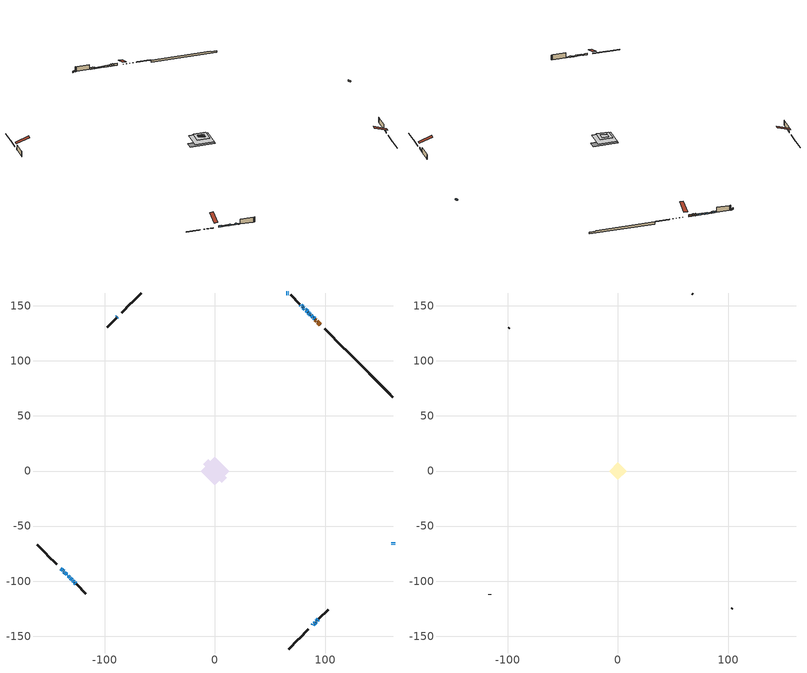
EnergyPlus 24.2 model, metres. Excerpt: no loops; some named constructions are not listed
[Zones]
conditioned space
 floor adiabatic (AdiabaticFloorConstruction): -12.72,0 0,12.72 12.72,0 0,-12.72 z3.09
 floor foundation (Slab1 construction): -10.88,5.91 -5.91,10.88 10.88,-5.91 5.91,-10.88 z-1.7
 wall outside (RimJoist1 construction): 66.91,-161.53 75.59,-152.85 / -161.53,-66.91 -152.85,-75.59 / -66.91,161.53 -75.59,152.85 / 117.34,111.1 108.66,119.79 z0.65:0.95
 wall outside (RimJoist2 construction): 76.25,-152.19 84.85,-143.6 / -152.19,-76.25 -143.6,-84.85 / -76.25,152.19 -84.85,143.6 / 108,120.44 99.4,129.04 z0.65:0.95
 wall outside (AdiabaticWallConstruction 1): 95.72,132.73 93.44,135.01 / 92.78,135.66 92.28,136.16 / 91.62,136.82 91.03,137.42 z0.65:2.68
 wall outside (AdiabaticWallConstruction): 90.37,138.07 89.51,138.93 / -136.16,-92.28 -134.68,-93.76 / -129.05,-99.39 -127.9,-100.54 z0.65:1.87; 88.85,139.59 87.23,141.22 z0.65:1.99; -88.53,139.91 -88.96,139.49 / 78.47,149.97 77.66,150.78 z0.65:2.01; 88.53,-139.91 89.34,-139.1 / -139.91,-88.53 -138.28,-90.16 / 161.53,-65.42 161.53,-64.86 / 80.6,147.84 80.21,148.24 / 65.42,161.53 64.86,161.53 z0.65:2; -137.63,-90.82 -136.82,-91.62 z0.65:1.39; 161.53,-66.91 161.53,-66.35 / 86.57,141.87 86.18,142.27 / 66.91,161.53 66.35,161.53 / 90,-138.45 90.79,-137.65 z0.65:1.78; 85.52,142.92 84.72,143.72 / 84.06,144.38 82.72,145.72 / 91.45,-137 92.24,-136.2 / -134.02,-94.42 -133.65,-94.8 / -132.99,-95.45 -131.98,-96.46 z0.65:1.77; 82.07,146.38 81.26,147.19 / 92.89,-135.55 93.7,-134.74 / -131.33,-97.12 -129.71,-98.73 / -127.25,-101.2 -126.29,-102.15 z0.65:1.16; 79.55,148.89 79.13,149.32 z0.65:2.14
 wall outside (Wall1 construction): 94.36,-134.08 102.75,-125.7 / -125.64,-102.81 -117.25,-111.19 / -89.61,138.83 -98,130.44 / 77.01,151.44 68.62,159.82 z0.65:5.53
 wall foundation (FoundationWall1 construction): 118,110.45,-1.7 118,110.45,0.65 157.18,71.26,0.65 157.18,71.26,-0.12 161.53,66.91,-0.12 161.53,66.91,-1.7
 window (WindowConstruction 20): 90.37,138.07 89.51,138.93 z0.65:1.87
 window (WindowConstruction 5): 88.85,139.59 87.23,141.22 z0.65:1.99
 window (WindowConstruction 6): -88.53,139.91 -88.96,139.49 z0.65:2.01
 window (WindowConstruction 7): 88.53,-139.91 89.34,-139.1 z0.65:2
 window (WindowConstruction 8): -139.91,-88.53 -138.28,-90.16 z0.65:2
 window (WindowConstruction 9): -137.63,-90.82 -136.82,-91.62 z0.65:1.39
 window (WindowConstruction 10): -136.16,-92.28 -134.68,-93.76 z0.65:1.87
 window (WindowConstruction 11): 161.53,-66.91 161.53,-66.35 z0.65:1.78
 window (WindowConstruction 12): 86.57,141.87 86.18,142.27 z0.65:1.78
 window (WindowConstruction 13): 66.91,161.53 66.35,161.53 z0.65:1.78
 window (WindowConstruction 14): 85.52,142.92 84.72,143.72 z0.65:1.77
 window (WindowConstruction 15): 84.06,144.38 82.72,145.72 z0.65:1.77
 window (WindowConstruction 16): 90,-138.44 90.79,-137.65 z0.65:1.78
 window (WindowConstruction 17): 91.45,-137 92.24,-136.21 z0.65:1.77
 window (WindowConstruction 18): -134.02,-94.42 -133.65,-94.8 z0.65:1.77
 window (WindowConstruction 19): -132.99,-95.45 -131.98,-96.46 z0.65:1.77
 window (WindowConstruction 22): 82.07,146.38 81.26,147.18 z0.65:1.16
 window (WindowConstruction 23): 92.89,-135.55 93.7,-134.74 z0.65:1.16
 window (WindowConstruction 24): -131.33,-97.12 -129.71,-98.73 z0.65:1.16
 window (WindowConstruction 21): -129.05,-99.39 -127.9,-100.54 z0.65:1.87
 window (WindowConstruction 25): -127.25,-101.2 -126.29,-102.15 z0.65:1.16
 window (WindowConstruction): 161.53,-65.42 161.53,-64.86 z0.65:2
 window (WindowConstruction 1): 80.6,147.84 80.21,148.24 z0.65:2
 window (WindowConstruction 2): 65.42,161.53 64.86,161.53 z0.65:2
 window (WindowConstruction 3): 79.55,148.89 79.13,149.31 z0.65:2.14
 window (WindowConstruction 4): 78.47,149.97 77.66,150.78 z0.65:2.01
 door (Door): 95.72,132.73 93.44,135.01 z0.65:2.68
 door (Door 1): 92.78,135.67 92.28,136.16 z0.65:2.68
 door (Door 2): 91.62,136.82 91.03,137.41 z0.65:2.68
 ceiling adiabatic (AdiabaticFloorConstruction): 0,-12.72 12.72,0 0,12.72 -12.72,0 z3.09
attic - vented
 floor to conditioned space (Floor1 construction Reversed): -4.39,0 0,4.39 4.39,0 0,-4.39 z5.53
 floor to conditioned space (Floor2 construction Reversed): -8.13,0 0,8.13 8.13,0 0,-8.13 z5.53
 wall outside (Wall4 construction): 103.4,-125.04 103.8,-124.64 / -116.6,-111.85 -116.2,-112.25 / -98.66,129.79 -99.05,129.39 / 67.96,160.48 67.57,160.88 z0.65:5.53
 roof outside (Roof1 construction): 87.88,-140.57,5.53 78.88,-131.57,9.77 76.51,-133.94,9.77 85.51,-142.94,5.53; -140.57,-87.88,5.53 -131.57,-78.88,9.77 -133.94,-76.51,9.77 -142.94,-85.51,5.53; -87.88,140.57,5.53 -78.88,131.57,9.77 -76.51,133.94,9.77 -85.51,142.94,5.53; 96.37,132.07,5.53 87.37,123.07,9.77 89.74,120.7,9.77 98.74,129.7,5.53
[Material] Roughness=Rough; Thermal Absorptance=0.9
Name | Thickness {m} | Conductivity {W/m-K} | Density {kg/m3} | Specific Heat {J/kg-K} | Solar Absorptance | Visible Absorptance
ceiling loosefill ins | 0.169333 | 0.0480833 | 16.02 | 1046.75 | 0.7 | 0.7
ceiling stud and cavity | 0.1397 | 0.102239 | 65.682 | 1177.47 | 0.7 | 0.7
ceiling stud and cavity 1 | 0.1397 | 0.0926836 | 65.682 | 1177.47 | 0.7 | 0.7
gypsum board | 0.0127 | 0.160291 | 801 | 837.4 | 0.6 | 0.6
[Construction]
Floor1 construction: ceiling loosefill ins, ceiling stud and cavity, gypsum board
Floor2 construction: ceiling loosefill ins, ceiling stud and cavity 1, gypsum board
[EnergyManagementSystem:Program]
component_loads_program: Set loads_htg_walls = 0; Set loads_htg_rim_joists = 0; Set loads_htg_foundation_walls = 0; Set loads_htg_floors = 0; Set loads_htg_slabs = 0; Set loads_htg_ceilings = 0; Set loads_htg_roofs = 0; Set loads_htg_windows_conduction = 0; Set loads_htg_windows_solar = 0; Set loads_htg_doors = 0; Set loads_htg_skylights_conduction = 0; Set loads_htg_skylights_solar = 0; Set loads_htg_internal_mass = 0; Set loads_htg_intgains = 0; Set loads_htg_lighting = 0; Set loads_htg_infil = 0; Set loads_htg_mechvent = 0; Set loads_htg_natvent = 0; Set loads_htg_whf = 0; Set loads_htg_ducts = 0; Set loads_clg_walls = 0; Set loads_clg_rim_joists = 0; Set loads_clg_foundation_walls = 0; Set loads_clg_floors = 0; Set loads_clg_slabs = 0; Set loads_clg_ceilings = 0; Set loads_clg_roofs = 0; Set loads_clg_windows_conduction = 0; Set loads_clg_windows_solar = 0; Set loads_clg_doors = 0; Set loads_clg_skylights_conduction = 0; Set loads_clg_skylights_solar = 0; Set loads_clg_internal_mass = 0; Set loads_clg_intgains = 0; Set loads_clg_lighting = 0; Set loads_clg_infil = 0; Set loads_clg_mechvent = 0; Set loads_clg_natvent = 0; Set loads_clg_whf = 0; Set loads_clg_ducts = 0; Set hr_walls = 0; Set hr_walls = hr_walls + s_conv_14 + s_ig_14 + s_sol_14 + s_lgt_14 + s_surf_14; Set hr_walls = hr_walls + s_conv_15 + s_ig_15 + s_sol_15 + s_lgt_15 + s_surf_15; Set hr_walls = hr_walls + s_conv_16 + s_ig_16 + s_sol_16 + s_lgt_16 + s_surf_16; Set hr_walls = hr_walls + s_conv_17 + s_ig_17 + s_sol_17 + s_lgt_17 + s_surf_17; Set hr_rim_joists = 0; Set hr_rim_joists = hr_rim_joists + s_conv_5 + s_ig_5 + s_sol_5 + s_lgt_5 + s_surf_5; Set hr_rim_joists = hr_rim_joists + s_conv_6 + s_ig_6 + s_sol_6 + s_lgt_6 + s_surf_6; Set hr_rim_joists = hr_rim_joists + s_conv_7 + s_ig_7 + s_sol_7 + s_lgt_7 + s_surf_7; Set hr_rim_joists = hr_rim_joists + s_conv_8 + s_ig_8 + s_sol_8 + s_lgt_8 + s_surf_8; Set hr_rim_joists = hr_rim_joists + s_conv_9 + s_ig_9 + s_sol_9 + s_lgt_9 + s_surf_9; Set hr_rim_joists = hr_rim_joists + s_conv_10 + s_ig_10 + s_sol_10 + s_lgt_10 + s_surf_10; Set hr_rim_joists = hr_rim_joists + s_conv_11 + s_ig_11 + s_sol_11 + s_lgt_11 + s_surf_11; Set hr_rim_joists = hr_rim_joists + s_conv_12 + s_ig_12 + s_sol_12 + s_lgt_12 + s_surf_12; Set hr_foundation_walls = 0; Set hr_foundation_walls = hr_foundation_walls + s_conv_2 + s_ig_2 + s_sol_2 + s_lgt_2 + s_surf_2; Set hr_floors = 0; Set hr_slabs = 0; Set hr_slabs = hr_slabs + s_conv_13 + s_ig_13 + s_sol_13 + s_lgt_13 + s_surf_13; Set hr_ceilings = 0; Set hr_ceilings = hr_ceilings + s_conv + s_ig + s_sol + s_lgt + s_surf; Set hr_ceilings = hr_ceilings + s_conv_1 + s_ig_1 + s_sol_1 + s_lgt_1 + s_surf_1; Set hr_roofs = 0; Set hr_windows_conduction = 0; Set hr_windows_conduction = hr_windows_conduction + ss_conv_3; Set hr_windows_conduction = hr_windows_conduction + ss_ig_3; Set hr_windows_conduction = hr_windows_conduction + ss_surf_3; Set hr_windows_conduction = hr_windows_conduction + ss_conv_4; Set hr_windows_conduction = hr_windows_conduction + ss_ig_4; Set hr_windows_conduction = hr_windows_conduction + ss_surf_4; Set hr_windows_conduction = hr_windows_conduction + ss_conv_5; Set hr_windows_conduction = hr_windows_conduction + ss_ig_5; Set hr_windows_conduction = hr_windows_conduction + ss_surf_5; Set hr_windows_conduction = hr_windows_conduction + ss_conv_6; Set hr_windows_conduction = hr_windows_conduction + ss_ig_6; Set hr_windows_conduction = hr_windows_conduction + ss_surf_6; Set hr_windows_conduction = hr_windows_conduction + ss_conv_7; Set hr_windows_conduction = hr_windows_conduction + ss_ig_7; Set hr_windows_conduction = hr_windows_conduction + ss_surf_7; Set hr_windows_conduction = hr_windows_conduction + ss_conv_8; Set hr_windows_conduction = hr_windows_conduction + ss_ig_8; Set hr_windows_conduction = hr_windows_conduction + ss_surf_8; Set hr_windows_conduction = hr_windows_conduction + ss_conv_9; Set hr_windows_conduction = hr_windows_conduction + ss_ig_9; Set hr_windows_conduction = hr_windows_conduction + ss_surf_9; Set hr_windows_conduction = hr_windows_conduction + ss_conv_10; Set hr_windows_conduction = hr_windows_conduction + ss_ig_10; Set hr_windows_conduction = hr_windows_conduction + ss_surf_10; Set hr_windows_conduction = hr_windows_conduction + ss_conv_11; Set hr_windows_conduction = hr_windows_conduction + ss_ig_11; Set hr_windows_conduction = hr_windows_conduction + ss_surf_11; Set hr_windows_conduction = hr_windows_conduction + ss_conv_12; Set hr_windows_conduction = hr_windows_conduction + ss_ig_12; Set hr_windows_conduction = hr_windows_conduction + ss_surf_12; Set hr_windows_conduction = hr_windows_conduction + ss_conv_13; Set hr_windows_conduction = hr_windows_conduction + ss_ig_13; Set hr_windows_conduction = hr_windows_conduction + ss_surf_13; Set hr_windows_conduction = hr_windows_conduction + ss_conv_14; Set hr_windows_conduction = hr_windows_conduction + ss_ig_14; Set hr_windows_conduction = hr_windows_conduction + ss_surf_14; Set hr_windows_conduction = hr_windows_conduction + ss_conv_15; Set hr_windows_conduction = hr_windows_conduction + ss_ig_15; Set hr_windows_conduction = hr_windows_conduction + ss_surf_15; Set hr_windows_conduction = hr_windows_conduction + ss_conv_16; Set hr_windows_conduction = hr_windows_conduction + ss_ig_16; Set hr_windows_conduction = hr_windows_conduction + ss_surf_16; Set hr_windows_conduction = hr_windows_conduction + ss_conv_17; Set hr_windows_conduction = hr_windows_conduction + ss_ig_17; Set hr_windows_conduction = hr_windows_conduction + ss_surf_17; Set hr_windows_conduction = hr_windows_conduction + ss_conv_18; Set hr_windows_conduction = hr_windows_conduction + ss_ig_18; Set hr_windows_conduction = hr_windows_conduction + ss_surf_18; Set hr_windows_conduction = hr_windows_conduction + ss_conv_19; Set hr_windows_conduction = hr_windows_conduction + ss_ig_19; Set hr_windows_conduction = hr_windows_conduction + ss_surf_19; Set hr_windows_conduction = hr_windows_conduction + ss_conv_20; Set hr_windows_conduction = hr_windows_conduction + ss_ig_20; Set hr_windows_conduction = hr_windows_conduction + ss_surf_20; Set hr_windows_conduction = hr_windows_conduction + ss_conv_21; Set hr_windows_conduction = hr_windows_conduction + ss_ig_21; Set hr_windows_conduction = hr_windows_conduction + ss_surf_21; Set hr_windows_conduction = hr_windows_conduction + ss_conv_22; Set hr_windows_conduction = hr_windows_conduction + ss_ig_22; Set hr_windows_conduction = hr_windows_conduction + ss_surf_22; Set hr_windows_conduction = hr_windows_conduction + ss_conv_23; Set hr_windows_conduction = hr_windows_conduction + ss_ig_23; Set hr_windows_conduction = hr_windows_conduction + ss_surf_23; Set hr_windows_conduction = hr_windows_conduction + ss_conv_24; Set hr_windows_conduction = hr_windows_conduction + ss_ig_24; Set hr_windows_conduction = hr_windows_conduction + ss_surf_24; Set hr_windows_conduction = hr_windows_conduction + ss_conv_25; Set hr_windows_conduction = hr_windows_conduction + ss_ig_25; Set hr_windows_conduction = hr_windows_conduction + ss_surf_25; Set hr_windows_conduction = hr_windows_conduction + ss_conv_26; Set hr_windows_conduction = hr_windows_conduction + ss_ig_26; Set hr_windows_conduction = hr_windows_conduction + ss_surf_26; Set hr_windows_conduction = hr_windows_conduction + ss_conv_27; Set hr_windows_conduction = hr_windows_conduction + ss_ig_27; Set hr_windows_conduction = hr_windows_conduction + ss_surf_27; Set hr_windows_conduction = hr_windows_conduction + ss_conv_28; Set hr_windows_conduction = hr_windows_conduction + ss_ig_28; Set hr_windows_conduction = hr_windows_conduction + ss_surf_28; Set hr_windows_solar = 0; Set hr_windows_solar = hr_windows_solar - ss_trans_in * ZoneTimestep * 3600 + ss_back_out * ZoneTimestep * 3600 + ss_trans_out * ZoneTimestep * 3600; Set hr_windows_solar = hr_windows_solar - ss_trans_in_1 * ZoneTimestep * 3600 + ss_back_out_1 * ZoneTimestep * 3600 + ss_trans_out_1 * ZoneTimestep * 3600; Set hr_windows_solar = hr_windows_solar - ss_trans_in_2 * ZoneTimestep * 3600 + ss_back_out_2 * ZoneTimestep * 3600 + ss_trans_out_2 * ZoneTimestep * 3600; Set hr_windows_solar = hr_windows_solar - ss_trans_in_3 * ZoneTimestep * 3600 + ss_back_out_3 * ZoneTimestep * 3600 + ss_trans_out_3 * ZoneTimestep * 3600; Set hr_windows_solar = hr_windows_solar - ss_trans_in_4 * ZoneTimestep * 3600 + ss_back_out_4 * ZoneTimestep * 3600 + ss_trans_out_4 * ZoneTimestep * 3600; Set hr_windows_solar = hr_windows_solar - ss_trans_in_5 * ZoneTimestep * 3600 + ss_back_out_5 * ZoneTimestep * 3600 + ss_trans_out_5 * ZoneTimestep * 3600; Set hr_windows_solar = hr_windows_solar - ss_trans_in_6 * ZoneTimestep * 3600 + ss_back_out_6 * ZoneTimestep * 3600 + ss_trans_out_6 * ZoneTimestep * 3600; Set hr_windows_solar = hr_windows_solar - ss_trans_in_7 * ZoneTimestep * 3600 + ss_back_out_7 * ZoneTimestep * 3600 + ss_trans_out_7 * ZoneTimestep * 3600; Set hr_windows_solar = hr_windows_solar - ss_trans_in_8 * ZoneTimestep * 3600 + ss_back_out_8 * ZoneTimestep * 3600 + ss_trans_out_8 * ZoneTimestep * 3600; Set hr_windows_solar = hr_windows_solar - ss_trans_in_9 * ZoneTimestep * 3600 + ss_back_out_9 * ZoneTimestep * 3600 + ss_trans_out_9 * ZoneTimestep * 3600; Set hr_windows_solar = hr_windows_solar - ss_trans_in_10 * ZoneTimestep * 3600 + ss_back_out_10 * ZoneTimestep * 3600 + ss_trans_out_10 * ZoneTimestep * 3600; Set hr_windows_solar = hr_windows_solar - ss_trans_in_11 * ZoneTimestep * 3600 + ss_back_out_11 * ZoneTimestep * 3600 + ss_trans_out_11 * ZoneTimestep * 3600; Set hr_windows_solar = hr_windows_solar - ss_trans_in_12 * ZoneTimestep * 3600 + ss_back_out_12 * ZoneTimestep * 3600 + ss_trans_out_12 * ZoneTimestep * 3600; Set hr_windows_solar = hr_windows_solar - ss_trans_in_13 * ZoneTimestep * 3600 + ss_back_out_13 * ZoneTimestep * 3600 + ss_trans_out_13 * ZoneTimestep * 3600; Set hr_windows_solar = hr_windows_solar - ss_trans_in_14 * ZoneTimestep * 3600 + ss_back_out_14 * ZoneTimestep * 3600 + ss_trans_out_14 * ZoneTimestep * 3600; Set hr_windows_solar = hr_windows_solar - ss_trans_in_15 * ZoneTimestep * 3600 + ss_back_out_15 * ZoneTimestep * 3600 + ss_trans_out_15 * ZoneTimestep * 3600; Set hr_windows_solar = hr_windows_solar - ss_trans_in_16 * ZoneTimestep * 3600 + ss_back_out_16 * ZoneTimestep * 3600 + ss_trans_out_16 * ZoneTimestep * 3600; Set hr_windows_solar = hr_windows_solar - ss_trans_in_17 * ZoneTimestep * 3600 + ss_back_out_17 * ZoneTimestep * 3600 + ss_trans_out_17 * ZoneTimestep * 3600; Set hr_windows_solar = hr_windows_solar - ss_trans_in_18 * ZoneTimestep * 3600 + ss_back_out_18 * ZoneTimestep * 3600 + ss_trans_out_18 * ZoneTimestep * 3600; Set hr_windows_solar = hr_windows_solar - ss_trans_in_19 * ZoneTimestep * 3600 + ss_back_out_19 * ZoneTimestep * 3600 + ss_trans_out_19 * ZoneTimestep * 3600; Set hr_windows_solar = hr_windows_solar - ss_trans_in_20 * ZoneTimestep * 3600 + ss_back_out_20 * ZoneTimestep * 3600 + ss_trans_out_20 * ZoneTimestep * 3600; Set hr_windows_solar = hr_windows_solar - ss_trans_in_21 * ZoneTimestep * 3600 + ss_back_out_21 * ZoneTimestep * 3600 + ss_trans_out_21 * ZoneTimestep * 3600; Set hr_windows_solar = hr_windows_solar - ss_trans_in_22 * ZoneTimestep * 3600 + ss_back_out_22 * ZoneTimestep * 3600 + ss_trans_out_22 * ZoneTimestep * 3600; Set hr_windows_solar = hr_windows_solar - ss_trans_in_23 * ZoneTimestep * 3600 + ss_back_out_23 * ZoneTimestep * 3600 + ss_trans_out_23 * ZoneTimestep * 3600; Set hr_windows_solar = hr_windows_solar - ss_trans_in_24 * ZoneTimestep * 3600 + ss_back_out_24 * ZoneTimestep * 3600 + ss_trans_out_24 * ZoneTimestep * 3600; Set hr_windows_solar = hr_windows_solar - ss_trans_in_25 * ZoneTimestep * 3600 + ss_back_out_25 * ZoneTimestep * 3600 + ss_trans_out_25 * ZoneTimestep * 3600; Set hr_doors = 0; Set hr_doors = hr_doors + ss_sol; Set hr_doors = hr_doors + ss_lgt; Set hr_doors = hr_doors + ss_conv; Set hr_doors = hr_doors + ss_ig; Set hr_doors = hr_doors + ss_surf; Set hr_doors = hr_doors + ss_sol_1; Set hr_doors = hr_doors + ss_lgt_1; Set hr_doors = hr_doors + ss_conv_1; Set hr_doors = hr_doors + ss_ig_1; Set hr_doors = hr_doors + ss_surf_1; Set hr_doors = hr_doors + ss_sol_2; Set hr_doors = hr_doors + ss_lgt_2; Set hr_doors = hr_doors + ss_conv_2; Set hr_doors = hr_doors + ss_ig_2; Set hr_doors = hr_doors + ss_surf_2; Set hr_skylights_conduction = 0; Set hr_skylights_solar = 0; Set hr_internal_mass = 0; Set hr_internal_mass = hr_internal_mass + s_conv_3 + s_ig_3 + s_sol_3 + s_lgt_3 + s_surf_3; Set hr_internal_mass = hr_internal_mass + s_conv_4 + s_ig_4 + s_sol_4 + s_lgt_4 + s_surf_4; Set hr_internal_mass = hr_internal_mass + im_conv + im_ig + im_sol + im_lgt + im_surf; Set hr_internal_mass = hr_internal_mass + im_conv_1 + im_ig_1 + im_sol_1 + im_lgt_1 + im_surf_1; Set hr_intgains = 0; Set hr_intgains = hr_intgains - ig_ee_conv - ig_ee_rad - ig_ee_conv_1 - ig_ee_rad_1 - ig_ee_conv_2 - ig_ee_rad_2 - ig_ee_conv_3 - ig_ee_rad_3 - ig_ee_conv_4 - ig_ee_rad_4 - ig_ee_conv_5 - ig_ee_rad_5 - ig_ee_conv_6 - ig_ee_rad_6 - ig_oe_conv - ig_oe_rad - ig_oe_conv_1 - ig_oe_rad_1 - ig_oe_conv_2 - ig_oe_rad_2 - ig_oe_conv_3 - ig_oe_rad_3 - ig_oe_conv_4 - ig_oe_rad_4 - ig_ppl_conv - ig_ppl_rad; Set hr_lighting = 0; Set hr_lighting = hr_lighting - ig_lgt_conv - ig_lgt_rad - ig_lgt_vis; Set hr_infil = 0; Set hr_infil = hr_infil - airflow_gain + airflow_loss; Set hr_natvent = 0; Set hr_natvent = hr_natvent - airflow_gain_1 + airflow_loss_1; Set hr_whf = 0; Set hr_whf = hr_whf - airflow_gain_2 + airflow_loss_2; Set hr_mechvent = 0; Set hr_mechvent = hr_mechvent - mv_conv - mv_rad - mv_conv_1 - mv_rad_1 - mv_conv_2 - mv_rad_2 - mv_conv_3 - mv_rad_3 - mv_conv_4 - mv_rad_4 - mv_conv_5 - mv_rad_5 - mv_conv_6 - mv_rad_6 - mv_conv_7 - mv_rad_7 - mv_conv_8 - mv_rad_8 - mv_conv_9 - mv_rad_9; Set hr_ducts = 0; Set hr_intgains = hr_intgains + dhw_loss * (1.0*(1-dhw_rtf) + 1.0*dhw_rtf); Set htg_mode = 0; Set clg_mode = 0; If (htg_load_cond > 0); Set htg_mode = 1.0; ElseIf (clg_load_cond > 0); Set clg_mode = 1.0; Else; Set htg_season = 0; Set clg_season = 0; If ((DayOfYear >= 1) && (DayOfYear <= 365)); Set clg_season = 1; EndIf; If ((DayOfYear >= 1) && (DayOfYear <= 365)); Set htg_season = 1; EndIf; If ((airflow_gain_1 <> 0) || (airflow_loss_1 <> 0)) && (clg_season == 1); Set clg_mode = 1.0; ElseIf ((airflow_gain_2 <> 0) || (airflow_loss_2 <> 0)) && (clg_season == 1); Set clg_mode = 1.0; Else; Set Tmid_setpoint = (htg_sp_s_1 + clg_sp_s_1) / 2; If (tin_s_1 > Tmid_setpoint) && (clg_season == 1); Set clg_mode = 1.0; ElseIf (tin_s_1 < Tmid_setpoint) && (htg_season == 1); Set htg_mode = 1.0; EndIf; EndIf; EndIf; Set loads_htg_walls = loads_htg_walls + (hr_walls * htg_mode * 1); Set loads_htg_rim_joists = loads_htg_rim_joists + (hr_rim_joists * htg_mode * 1); Set loads_htg_foundation_walls = loads_htg_foundation_walls + (hr_foundation_walls * htg_mode * 1); Set loads_htg_floors = loads_htg_floors + (hr_floors * htg_mode * 1); Set loads_htg_slabs = loads_htg_slabs + (hr_slabs * htg_mode * 1); Set loads_htg_ceilings = loads_htg_ceilings + (hr_ceilings * htg_mode * 1); Set loads_htg_roofs = loads_htg_roofs + (hr_roofs * htg_mode * 1); Set loads_htg_windows_conduction = loads_htg_windows_conduction + (hr_windows_conduction * htg_mode * 1); Set loads_htg_windows_solar = loads_htg_windows_solar + (hr_windows_solar * htg_mode * 1); Set loads_htg_doors = loads_htg_doors + (hr_doors * htg_mode * 1); Set loads_htg_skylights_conduction = loads_htg_skylights_conduction + (hr_skylights_conduction * htg_mode * 1); Set loads_htg_skylights_solar = loads_htg_skylights_solar + (hr_skylights_solar * htg_mode * 1); Set loads_htg_internal_mass = loads_htg_internal_mass + (hr_internal_mass * htg_mode * 1); Set loads_htg_intgains = loads_htg_intgains + (hr_intgains * htg_mode * 1); Set loads_htg_lighting = loads_htg_lighting + (hr_lighting * htg_mode * 1); Set loads_htg_infil = loads_htg_infil + (hr_infil * htg_mode * 1); Set loads_htg_mechvent = loads_htg_mechvent + (hr_mechvent * htg_mode * 1); Set loads_htg_natvent = loads_htg_natvent + (hr_natvent * htg_mode * 1); Set loads_htg_whf = loads_htg_whf + (hr_whf * htg_mode * 1); Set loads_htg_ducts = loads_htg_ducts + (hr_ducts * htg_mode * 1); Set loads_clg_walls = loads_clg_walls + (-hr_walls * clg_mode * 1); Set loads_clg_rim_joists = loads_clg_rim_joists + (-hr_rim_joists * clg_mode * 1); Set loads_clg_foundation_walls = loads_clg_foundation_walls + (-hr_foundation_walls * clg_mode * 1); Set loads_clg_floors = loads_clg_floors + (-hr_floors * clg_mode * 1); Set loads_clg_slabs = loads_clg_slabs + (-hr_slabs * clg_mode * 1); Set loads_clg_ceilings = loads_clg_ceilings + (-hr_ceilings * clg_mode * 1); Set loads_clg_roofs = loads_clg_roofs + (-hr_roofs * clg_mode * 1); Set loads_clg_windows_conduction = loads_clg_windows_conduction + (-hr_windows_conduction * clg_mode * 1); Set loads_clg_windows_solar = loads_clg_windows_solar + (-hr_windows_solar * clg_mode * 1); Set loads_clg_doors = loads_clg_doors + (-hr_doors * clg_mode * 1); Set loads_clg_skylights_conduction = loads_clg_skylights_conduction + (-hr_skylights_conduction * clg_mode * 1); Set loads_clg_skylights_solar = loads_clg_skylights_solar + (-hr_skylights_solar * clg_mode * 1); Set loads_clg_internal_mass = loads_clg_internal_mass + (-hr_internal_mass * clg_mode * 1); Set loads_clg_intgains = loads_clg_intgains + (-hr_intgains * clg_mode * 1); Set loads_clg_lighting = loads_clg_lighting + (-hr_lighting * clg_mode * 1); Set loads_clg_infil = loads_clg_infil + (-hr_infil * clg_mode * 1); Set loads_clg_mechvent = loads_clg_mechvent + (-hr_mechvent * clg_mode * 1); Set loads_clg_natvent = loads_clg_natvent + (-hr_natvent * clg_mode * 1); Set loads_clg_whf = loads_clg_whf + (-hr_whf * clg_mode * 1); Set loads_clg_ducts = loads_clg_ducts + (-hr_ducts * clg_mode * 1)
[EnergyManagementSystem:OutputVariable] Type of Data in Variable=Summed; Update Frequency=ZoneTimestep
Name | EMS Variable | EMS Program or Subroutine | Units
clg_unmet_hours_annual_outvar; Energy Management System Output Variable 4 | clg_unmet_hours | unmet_hours_program | hr
loads_htg_roofs_annual_outvar; Energy Management System Output Variable 5 | loads_htg_roofs | component_loads_program | J
loads_htg_ceilings_annual_outvar; Energy Management System Output Variable 6 | loads_htg_ceilings | component_loads_program | J
loads_htg_walls_annual_outvar; Energy Management System Output Variable 7 | loads_htg_walls | component_loads_program | J
loads_htg_rim_joists_annual_outvar; Energy Management System Output Variable 8 | loads_htg_rim_joists | component_loads_program | J
loads_htg_foundation_walls_annual_outvar; Energy Management System Output Variable 9 | loads_htg_foundation_walls | component_loads_program | J
loads_htg_doors_annual_outvar; Energy Management System Output Variable 10 | loads_htg_doors | component_loads_program | J
loads_htg_windows_conduction_annual_outvar; Energy Management System Output Variable 11 | loads_htg_windows_conduction | component_loads_program | J
loads_htg_windows_solar_annual_outvar; Energy Management System Output Variable 12 | loads_htg_windows_solar | component_loads_program | J
loads_htg_skylights_conduction_annual_outvar; Energy Management System Output Variable 13 | loads_htg_skylights_conduction | component_loads_program | J
loads_htg_skylights_solar_annual_outvar; Energy Management System Output Variable 14 | loads_htg_skylights_solar | component_loads_program | J
loads_htg_floors_annual_outvar; Energy Management System Output Variable 15 | loads_htg_floors | component_loads_program | J
loads_htg_slabs_annual_outvar; Energy Management System Output Variable 16 | loads_htg_slabs | component_loads_program | J
loads_htg_internal_mass_annual_outvar; Energy Management System Output Variable 17 | loads_htg_internal_mass | component_loads_program | J
loads_htg_infil_annual_outvar; Energy Management System Output Variable 18 | loads_htg_infil | component_loads_program | J
loads_htg_natvent_annual_outvar; Energy Management System Output Variable 19 | loads_htg_natvent | component_loads_program | J
loads_htg_mechvent_annual_outvar; Energy Management System Output Variable 20 | loads_htg_mechvent | component_loads_program | J
loads_htg_whf_annual_outvar; Energy Management System Output Variable 21 | loads_htg_whf | component_loads_program | J
loads_htg_ducts_annual_outvar; Energy Management System Output Variable 22 | loads_htg_ducts | component_loads_program | J
loads_htg_intgains_annual_outvar; Energy Management System Output Variable 23 | loads_htg_intgains | component_loads_program | J
loads_htg_lighting_annual_outvar; Energy Management System Output Variable 24 | loads_htg_lighting | component_loads_program | J
loads_clg_roofs_annual_outvar; Energy Management System Output Variable 25 | loads_clg_roofs | component_loads_program | J
loads_clg_ceilings_annual_outvar; Energy Management System Output Variable 26 | loads_clg_ceilings | component_loads_program | J
loads_clg_walls_annual_outvar; Energy Management System Output Variable 27 | loads_clg_walls | component_loads_program | J
loads_clg_rim_joists_annual_outvar; Energy Management System Output Variable 28 | loads_clg_rim_joists | component_loads_program | J
loads_clg_foundation_walls_annual_outvar; Energy Management System Output Variable 29 | loads_clg_foundation_walls | component_loads_program | J
loads_clg_doors_annual_outvar; Energy Management System Output Variable 30 | loads_clg_doors | component_loads_program | J
loads_clg_windows_conduction_annual_outvar; Energy Management System Output Variable 31 | loads_clg_windows_conduction | component_loads_program | J
loads_clg_windows_solar_annual_outvar; Energy Management System Output Variable 32 | loads_clg_windows_solar | component_loads_program | J
loads_clg_skylights_conduction_annual_outvar; Energy Management System Output Variable 33 | loads_clg_skylights_conduction | component_loads_program | J
loads_clg_skylights_solar_annual_outvar; Energy Management System Output Variable 34 | loads_clg_skylights_solar | component_loads_program | J
loads_clg_floors_annual_outvar; Energy Management System Output Variable 35 | loads_clg_floors | component_loads_program | J
loads_clg_slabs_annual_outvar; Energy Management System Output Variable 36 | loads_clg_slabs | component_loads_program | J
loads_clg_internal_mass_annual_outvar; Energy Management System Output Variable 37 | loads_clg_internal_mass | component_loads_program | J
loads_clg_infil_annual_outvar; Energy Management System Output Variable 38 | loads_clg_infil | component_loads_program | J
loads_clg_natvent_annual_outvar; Energy Management System Output Variable 39 | loads_clg_natvent | component_loads_program | J
loads_clg_mechvent_annual_outvar; Energy Management System Output Variable 40 | loads_clg_mechvent | component_loads_program | J
loads_clg_whf_annual_outvar; Energy Management System Output Variable 41 | loads_clg_whf | component_loads_program | J
loads_clg_ducts_annual_outvar; Energy Management System Output Variable 42 | loads_clg_ducts | component_loads_program | J
loads_clg_intgains_annual_outvar; Energy Management System Output Variable 43 | loads_clg_intgains | component_loads_program | J
loads_clg_lighting_annual_outvar; Energy Management System Output Variable 44 | loads_clg_lighting | component_loads_program | J
loads_htg_tot_annual_outvar; Energy Management System Output Variable 1; Energy Management System Output Variable 45 | loads_htg_tot | total_loads_program | J
loads_clg_tot_annual_outvar; Energy Management System Output Variable 2; Energy Management System Output Variable 46 | loads_clg_tot | total_loads_program | J
Energy Management System Output Variable 3 | htg_unmet_hours | unmet_hours_program | hr
[Schedule:Day:Interval]
interior lighting schedule day: No, 01:00, 0.108182, 04:00, 0.0901515, 05:00, 0.0991667, 06:00, 0.162273, 07:00, 0.270455, 08:00, 0.342576, 10:00, 0.369621, 11:00, 0.351591, 12:00, 0.333561, 13:00, 0.324545, 14:00, 0.31553, 15:00, 0.333561, 16:00, 0.369621, 17:00, 0.450758, 18:00, 0.585985, 19:00, 0.775303, 20:00, 0.955606, 21:00, 0.991667, 22:00, 0.712197, 23:00, 0.360606, 24:00, 0.162273
interior lighting schedule day 1: No, 01:00, 0.100909, 04:00, 0.0840909, 05:00, 0.0925, 06:00, 0.151364, 07:00, 0.252273, 08:00, 0.319545, 10:00, 0.344773, 11:00, 0.327955, 12:00, 0.311136, 13:00, 0.302727, 14:00, 0.294318, 15:00, 0.311136, 16:00, 0.344773, 17:00, 0.420455, 18:00, 0.546591, 19:00, 0.723182, 20:00, 0.891364, 21:00, 0.925, 22:00, 0.664318, 23:00, 0.336364, 24:00, 0.151364
interior lighting schedule day 2: No, 01:00, 0.0927273, 04:00, 0.0772727, 05:00, 0.085, 06:00, 0.139091, 07:00, 0.231818, 08:00, 0.293636, 10:00, 0.316818, 11:00, 0.301364, 12:00, 0.285909, 13:00, 0.278182, 14:00, 0.270455, 15:00, 0.285909, 16:00, 0.316818, 17:00, 0.386364, 18:00, 0.502273, 19:00, 0.664545, 20:00, 0.819091, 21:00, 0.85, 22:00, 0.610455, 23:00, 0.309091, 24:00, 0.139091
interior lighting schedule day 3: No, 01:00, 0.0845455, 04:00, 0.0704545, 05:00, 0.0775, 06:00, 0.126818, 07:00, 0.211364, 08:00, 0.267727, 10:00, 0.288864, 11:00, 0.274773, 12:00, 0.260682, 13:00, 0.253636, 14:00, 0.246591, 15:00, 0.260682, 16:00, 0.288864, 17:00, 0.352273, 18:00, 0.457955, 19:00, 0.605909, 20:00, 0.746818, 21:00, 0.775, 22:00, 0.556591, 23:00, 0.281818, 24:00, 0.126818
interior lighting schedule day 4: No, 01:00, 0.0763636, 04:00, 0.0636364, 05:00, 0.07, 06:00, 0.114545, 07:00, 0.190909, 08:00, 0.241818, 10:00, 0.260909, 11:00, 0.248182, 12:00, 0.235455, 13:00, 0.229091, 14:00, 0.222727, 15:00, 0.235455, 16:00, 0.260909, 17:00, 0.318182, 18:00, 0.413636, 19:00, 0.547273, 20:00, 0.674545, 21:00, 0.7, 22:00, 0.502727, 23:00, 0.254545, 24:00, 0.114545
interior lighting schedule day 5: No, 01:00, 0.0727273, 04:00, 0.0606061, 05:00, 0.0666667, 06:00, 0.109091, 07:00, 0.181818, 08:00, 0.230303, 10:00, 0.248485, 11:00, 0.236364, 12:00, 0.224242, 13:00, 0.218182, 14:00, 0.212121, 15:00, 0.224242, 16:00, 0.248485, 17:00, 0.30303, 18:00, 0.393939, 19:00, 0.521212, 20:00, 0.642424, 21:00, 0.666667, 22:00, 0.478788, 23:00, 0.242424, 24:00, 0.109091
interior lighting schedule day 6: No, 01:00, 0.0745455, 04:00, 0.0621212, 05:00, 0.0683333, 06:00, 0.111818, 07:00, 0.186364, 08:00, 0.236061, 10:00, 0.254697, 11:00, 0.242273, 12:00, 0.229848, 13:00, 0.223636, 14:00, 0.217424, 15:00, 0.229848, 16:00, 0.254697, 17:00, 0.310606, 18:00, 0.403788, 19:00, 0.534242, 20:00, 0.658485, 21:00, 0.683333, 22:00, 0.490758, 23:00, 0.248485, 24:00, 0.111818
interior lighting schedule day 7: No, 01:00, 0.08, 04:00, 0.0666667, 05:00, 0.0733333, 06:00, 0.12, 07:00, 0.2, 08:00, 0.253333, 10:00, 0.273333, 11:00, 0.26, 12:00, 0.246667, 13:00, 0.24, 14:00, 0.233333, 15:00, 0.246667, 16:00, 0.273333, 17:00, 0.333333, 18:00, 0.433333, 19:00, 0.573333, 20:00, 0.706667, 21:00, 0.733333, 22:00, 0.526667, 23:00, 0.266667, 24:00, 0.12
interior lighting schedule day 8: No, 01:00, 0.0890909, 04:00, 0.0742424, 05:00, 0.0816667, 06:00, 0.133636, 07:00, 0.222727, 08:00, 0.282121, 10:00, 0.304394, 11:00, 0.289545, 12:00, 0.274697, 13:00, 0.267273, 14:00, 0.259848, 15:00, 0.274697, 16:00, 0.304394, 17:00, 0.371212, 18:00, 0.482576, 19:00, 0.638485, 20:00, 0.78697, 21:00, 0.816667, 22:00, 0.586515, 23:00, 0.29697, 24:00, 0.133636
interior lighting schedule day 9: No, 01:00, 0.0972727, 04:00, 0.0810606, 05:00, 0.0891667, 06:00, 0.145909, 07:00, 0.243182, 08:00, 0.30803, 10:00, 0.332348, 11:00, 0.316136, 12:00, 0.299924, 13:00, 0.291818, 14:00, 0.283712, 15:00, 0.299924, 16:00, 0.332348, 17:00, 0.405303, 18:00, 0.526894, 19:00, 0.697121, 20:00, 0.859242, 21:00, 0.891667, 22:00, 0.640379, 23:00, 0.324242, 24:00, 0.145909
interior lighting schedule day 10: No, 01:00, 0.105455, 04:00, 0.0878788, 05:00, 0.0966667, 06:00, 0.158182, 07:00, 0.263636, 08:00, 0.333939, 10:00, 0.360303, 11:00, 0.342727, 12:00, 0.325152, 13:00, 0.316364, 14:00, 0.307576, 15:00, 0.325152, 16:00, 0.360303, 17:00, 0.439394, 18:00, 0.571212, 19:00, 0.755758, 20:00, 0.931515, 21:00, 0.966667, 22:00, 0.694242, 23:00, 0.351515, 24:00, 0.158182
interior lighting schedule day 11: No, 01:00, 0.109091, 04:00, 0.0909091, 05:00, 0.1, 06:00, 0.163636, 07:00, 0.272727, 08:00, 0.345455, 10:00, 0.372727, 11:00, 0.354545, 12:00, 0.336364, 13:00, 0.327273, 14:00, 0.318182, 15:00, 0.336364, 16:00, 0.372727, 17:00, 0.454545, 18:00, 0.590909, 19:00, 0.781818, 20:00, 0.963636, 21:00, 1, 22:00, 0.718182, 23:00, 0.363636, 24:00, 0.163636
interior lighting schedule default day; occupants schedule default day; clothes dryer schedule default day; cooking range schedule default day; mech vent bath fan 0 schedule default day; mech vent bath fan 1 schedule default day; mech vent bath fan 2 schedule default day; mech vent bath fan 3 schedule default day; mech vent bath fan 4 schedule default day; mech vent range fan 0 schedule default day; misc plug loads schedule default day; general water use schedule default day; clothes dryer exhaust 0 schedule default day; cooling season schedule day; cooling season schedule day 2; cooling season schedule default day; exterior lighting schedule default day; natural vent schedule default day: No, 24:00, 0
occupants schedule day: No, 05:00, 0.426829, 06:00, 0.719512, 07:00, 1, 08:00, 0.670732, 09:00, 0.329268, 14:00, 0.170732, 15:00, 0.231707, 16:00, 0.329268, 17:00, 0.5, 18:00, 0.670732, 19:00, 0.829268, 21:00, 1, 22:00, 0.853659, 23:00, 0.646341, 24:00, 0.426829
clothes dryer schedule day; clothes dryer exhaust 0 schedule day: No, 01:00, 0.123457, 02:00, 0.0740741, 03:00, 0.0493827, 04:00, 0.0246914, 05:00, 0.0493827, 06:00, 0.0740741, 07:00, 0.197531, 08:00, 0.395062, 09:00, 0.592593, 10:00, 0.839506, 11:00, 0.962963, 12:00, 1, 13:00, 0.91358, 14:00, 0.82716, 15:00, 0.716049, 16:00, 0.753086, 17:00, 0.679012, 18:00, 0.666667, 20:00, 0.62963, 21:00, 0.641975, 22:00, 0.666667, 23:00, 0.54321, 24:00, 0.296296
cooking range schedule day: No, 05:00, 0.0597015, 06:00, 0.11194, 07:00, 0.171642, 08:00, 0.291045, 11:00, 0.343284, 12:00, 0.402985, 13:00, 0.462687, 14:00, 0.343284, 15:00, 0.291045, 16:00, 0.402985, 17:00, 0.567164, 18:00, 1, 19:00, 0.850746, 20:00, 0.432836, 21:00, 0.291045, 22:00, 0.231343, 23:00, 0.171642, 24:00, 0.11194
mech vent bath fan 0 schedule day; mech vent bath fan 1 schedule day; mech vent bath fan 2 schedule day; mech vent bath fan 3 schedule day; mech vent bath fan 4 schedule day: No, 07:00, 0, 08:00, 1, 09:00, 0.2, 24:00, 0
mech vent range fan 0 schedule day: No, 18:00, 0, 19:00, 1, 20:00, 0.2, 24:00, 0
misc plug loads schedule day: No, 06:00, 0.705882, 07:00, 0.745098, 08:00, 0.803922, 15:00, 0.823529, 16:00, 0.862745, 17:00, 0.921569, 18:00, 0.980392, 19:00, 1, 20:00, 0.980392, 21:00, 0.941176, 22:00, 0.862745, 23:00, 0.784314, 24:00, 0.72549
general water use schedule day: No, 01:00, 0.315068, 03:00, 0.287671, 04:00, 0.342466, 05:00, 0.369863, 06:00, 0.520548, 07:00, 0.60274, 08:00, 0.534247, 10:00, 0.506849, 11:00, 0.465753, 14:00, 0.479452, 15:00, 0.534247, 16:00, 0.589041, 17:00, 0.69863, 18:00, 0.876712, 19:00, 0.890411, 20:00, 0.986301, 21:00, 1, 22:00, 0.863014, 23:00, 0.616438, 24:00, 0.465753
cooling season schedule day 1: No, 24:00, 1
exterior lighting schedule day: No, 01:00, 0.566667, 03:00, 0.524167, 05:00, 0.495833, 06:00, 0.5525, 07:00, 0.623333, 08:00, 0.580833, 09:00, 0.439167, 10:00, 0.354167, 12:00, 0.34, 13:00, 0.354167, 14:00, 0.396667, 15:00, 0.425, 16:00, 0.495833, 17:00, 0.623333, 18:00, 0.793333, 19:00, 0.906667, 20:00, 0.963333, 21:00, 0.991667, 22:00, 0.920833, 23:00, 0.793333, 24:00, 0.665833
exterior lighting schedule day 1: No, 01:00, 0.528571, 03:00, 0.488929, 05:00, 0.4625, 06:00, 0.515357, 07:00, 0.581429, 08:00, 0.541786, 09:00, 0.409643, 10:00, 0.330357, 12:00, 0.317143, 13:00, 0.330357, 14:00, 0.37, 15:00, 0.396429, 16:00, 0.4625, 17:00, 0.581429, 18:00, 0.74, 19:00, 0.845714, 20:00, 0.898571, 21:00, 0.925, 22:00, 0.858929, 23:00, 0.74, 24:00, 0.621071
exterior lighting schedule day 10: No, 01:00, 0.552381, 03:00, 0.510952, 05:00, 0.483333, 06:00, 0.538571, 07:00, 0.607619, 08:00, 0.56619, 09:00, 0.428095, 10:00, 0.345238, 12:00, 0.331429, 13:00, 0.345238, 14:00, 0.386667, 15:00, 0.414286, 16:00, 0.483333, 17:00, 0.607619, 18:00, 0.773333, 19:00, 0.88381, 20:00, 0.939048, 21:00, 0.966667, 22:00, 0.897619, 23:00, 0.773333, 24:00, 0.649048
exterior lighting schedule day 11: No, 01:00, 0.571429, 03:00, 0.528571, 05:00, 0.5, 06:00, 0.557143, 07:00, 0.628571, 08:00, 0.585714, 09:00, 0.442857, 10:00, 0.357143, 12:00, 0.342857, 13:00, 0.357143, 14:00, 0.4, 15:00, 0.428571, 16:00, 0.5, 17:00, 0.628571, 18:00, 0.8, 19:00, 0.914286, 20:00, 0.971429, 21:00, 1, 22:00, 0.928571, 23:00, 0.8, 24:00, 0.671429
exterior lighting schedule day 2: No, 01:00, 0.485714, 03:00, 0.449286, 05:00, 0.425, 06:00, 0.473571, 07:00, 0.534286, 08:00, 0.497857, 09:00, 0.376429, 10:00, 0.303571, 12:00, 0.291429, 13:00, 0.303571, 14:00, 0.34, 15:00, 0.364286, 16:00, 0.425, 17:00, 0.534286, 18:00, 0.68, 19:00, 0.777143, 20:00, 0.825714, 21:00, 0.85, 22:00, 0.789286, 23:00, 0.68, 24:00, 0.570714
exterior lighting schedule day 3: No, 01:00, 0.442857, 03:00, 0.409643, 05:00, 0.3875, 06:00, 0.431786, 07:00, 0.487143, 08:00, 0.453929, 09:00, 0.343214, 10:00, 0.276786, 12:00, 0.265714, 13:00, 0.276786, 14:00, 0.31, 15:00, 0.332143, 16:00, 0.3875, 17:00, 0.487143, 18:00, 0.62, 19:00, 0.708571, 20:00, 0.752857, 21:00, 0.775, 22:00, 0.719643, 23:00, 0.62, 24:00, 0.520357
exterior lighting schedule day 4: No, 01:00, 0.4, 03:00, 0.37, 05:00, 0.35, 06:00, 0.39, 07:00, 0.44, 08:00, 0.41, 09:00, 0.31, 10:00, 0.25, 12:00, 0.24, 13:00, 0.25, 14:00, 0.28, 15:00, 0.3, 16:00, 0.35, 17:00, 0.44, 18:00, 0.56, 19:00, 0.64, 20:00, 0.68, 21:00, 0.7, 22:00, 0.65, 23:00, 0.56, 24:00, 0.47
exterior lighting schedule day 5: No, 01:00, 0.380952, 03:00, 0.352381, 05:00, 0.333333, 06:00, 0.371429, 07:00, 0.419048, 08:00, 0.390476, 09:00, 0.295238, 10:00, 0.238095, 12:00, 0.228571, 13:00, 0.238095, 14:00, 0.266667, 15:00, 0.285714, 16:00, 0.333333, 17:00, 0.419048, 18:00, 0.533333, 19:00, 0.609524, 20:00, 0.647619, 21:00, 0.666667, 22:00, 0.619048, 23:00, 0.533333, 24:00, 0.447619
exterior lighting schedule day 6: No, 01:00, 0.390476, 03:00, 0.36119, 05:00, 0.341667, 06:00, 0.380714, 07:00, 0.429524, 08:00, 0.400238, 09:00, 0.302619, 10:00, 0.244048, 12:00, 0.234286, 13:00, 0.244048, 14:00, 0.273333, 15:00, 0.292857, 16:00, 0.341667, 17:00, 0.429524, 18:00, 0.546667, 19:00, 0.624762, 20:00, 0.66381, 21:00, 0.683333, 22:00, 0.634524, 23:00, 0.546667, 24:00, 0.45881
exterior lighting schedule day 7: No, 01:00, 0.419048, 03:00, 0.387619, 05:00, 0.366667, 06:00, 0.408571, 07:00, 0.460952, 08:00, 0.429524, 09:00, 0.324762, 10:00, 0.261905, 12:00, 0.251429, 13:00, 0.261905, 14:00, 0.293333, 15:00, 0.314286, 16:00, 0.366667, 17:00, 0.460952, 18:00, 0.586667, 19:00, 0.670476, 20:00, 0.712381, 21:00, 0.733333, 22:00, 0.680952, 23:00, 0.586667, 24:00, 0.492381
exterior lighting schedule day 8: No, 01:00, 0.466667, 03:00, 0.431667, 05:00, 0.408333, 06:00, 0.455, 07:00, 0.513333, 08:00, 0.478333, 09:00, 0.361667, 10:00, 0.291667, 12:00, 0.28, 13:00, 0.291667, 14:00, 0.326667, 15:00, 0.35, 16:00, 0.408333, 17:00, 0.513333, 18:00, 0.653333, 19:00, 0.746667, 20:00, 0.793333, 21:00, 0.816667, 22:00, 0.758333, 23:00, 0.653333, 24:00, 0.548333
exterior lighting schedule day 9: No, 01:00, 0.509524, 03:00, 0.47131, 05:00, 0.445833, 06:00, 0.496786, 07:00, 0.560476, 08:00, 0.522262, 09:00, 0.394881, 10:00, 0.318452, 12:00, 0.305714, 13:00, 0.318452, 14:00, 0.356667, 15:00, 0.382143, 16:00, 0.445833, 17:00, 0.560476, 18:00, 0.713333, 19:00, 0.815238, 20:00, 0.86619, 21:00, 0.891667, 22:00, 0.827976, 23:00, 0.713333, 24:00, 0.59869
[Schedule:Week:Daily]
clothes dryer exhaust 0 schedule Week Rule - Jan1-Dec31: clothes dryer exhaust 0 schedule day, clothes dryer exhaust 0 schedule day, clothes dryer exhaust 0 schedule day, clothes dryer exhaust 0 schedule day, clothes dryer exhaust 0 schedule day, clothes dryer exhaust 0 schedule day, clothes dryer exhaust 0 schedule day, clothes dryer exhaust 0 schedule default day, clothes dryer exhaust 0 schedule default day, clothes dryer exhaust 0 schedule default day, clothes dryer exhaust 0 schedule default day, clothes dryer exhaust 0 schedule default day
cooling season schedule Week Rule - Jan1-May26: cooling season schedule day, cooling season schedule day, cooling season schedule day, cooling season schedule day, cooling season schedule day, cooling season schedule day, cooling season schedule day, cooling season schedule default day, cooling season schedule default day, cooling season schedule default day, cooling season schedule default day, cooling season schedule default day
cooling season schedule Week Rule - May27-Jun2: cooling season schedule day, cooling season schedule day, cooling season schedule day, cooling season schedule day, cooling season schedule day, cooling season schedule day 1, cooling season schedule day 1, cooling season schedule default day, cooling season schedule default day, cooling season schedule default day, cooling season schedule default day, cooling season schedule default day
cooling season schedule Week Rule - Jun3-Sep29: cooling season schedule day 1, cooling season schedule day 1, cooling season schedule day 1, cooling season schedule day 1, cooling season schedule day 1, cooling season schedule day 1, cooling season schedule day 1, cooling season schedule default day, cooling season schedule default day, cooling season schedule default day, cooling season schedule default day, cooling season schedule default day
cooling season schedule Week Rule - Sep30-Oct6: cooling season schedule day 1, cooling season schedule day 2, cooling season schedule day 2, cooling season schedule day 2, cooling season schedule day 2, cooling season schedule day 2, cooling season schedule day 2, cooling season schedule default day, cooling season schedule default day, cooling season schedule default day, cooling season schedule default day, cooling season schedule default day
cooling season schedule Week Rule - Oct7-Dec31: cooling season schedule day 2, cooling season schedule day 2, cooling season schedule day 2, cooling season schedule day 2, cooling season schedule day 2, cooling season schedule day 2, cooling season schedule day 2, cooling season schedule default day, cooling season schedule default day, cooling season schedule default day, cooling season schedule default day, cooling season schedule default day
exterior lighting schedule Week Rule - Jan28-Feb3: exterior lighting schedule day, exterior lighting schedule day, exterior lighting schedule day, exterior lighting schedule day, exterior lighting schedule day 1, exterior lighting schedule day 1, exterior lighting schedule day 1, exterior lighting schedule default day, exterior lighting schedule default day, exterior lighting schedule default day, exterior lighting schedule default day, exterior lighting schedule default day
exterior lighting schedule Week Rule - Feb4-Feb24: exterior lighting schedule day 1, exterior lighting schedule day 1, exterior lighting schedule day 1, exterior lighting schedule day 1, exterior lighting schedule day 1, exterior lighting schedule day 1, exterior lighting schedule day 1, exterior lighting schedule default day, exterior lighting schedule default day, exterior lighting schedule default day, exterior lighting schedule default day, exterior lighting schedule default day
exterior lighting schedule Week Rule - Feb25-Mar3: exterior lighting schedule day 1, exterior lighting schedule day 1, exterior lighting schedule day 1, exterior lighting schedule day 1, exterior lighting schedule day 2, exterior lighting schedule day 2, exterior lighting schedule day 2, exterior lighting schedule default day, exterior lighting schedule default day, exterior lighting schedule default day, exterior lighting schedule default day, exterior lighting schedule default day
exterior lighting schedule Week Rule - Mar4-Mar31: exterior lighting schedule day 2, exterior lighting schedule day 2, exterior lighting schedule day 2, exterior lighting schedule day 2, exterior lighting schedule day 2, exterior lighting schedule day 2, exterior lighting schedule day 2, exterior lighting schedule default day, exterior lighting schedule default day, exterior lighting schedule default day, exterior lighting schedule default day, exterior lighting schedule default day
exterior lighting schedule Week Rule - Apr1-Apr28: exterior lighting schedule day 3, exterior lighting schedule day 3, exterior lighting schedule day 3, exterior lighting schedule day 3, exterior lighting schedule day 3, exterior lighting schedule day 3, exterior lighting schedule day 3, exterior lighting schedule default day, exterior lighting schedule default day, exterior lighting schedule default day, exterior lighting schedule default day, exterior lighting schedule default day
exterior lighting schedule Week Rule - Apr29-May5: exterior lighting schedule day 3, exterior lighting schedule day 3, exterior lighting schedule day 4, exterior lighting schedule day 4, exterior lighting schedule day 4, exterior lighting schedule day 4, exterior lighting schedule day 4, exterior lighting schedule default day, exterior lighting schedule default day, exterior lighting schedule default day, exterior lighting schedule default day, exterior lighting schedule default day
exterior lighting schedule Week Rule - May6-May26: exterior lighting schedule day 4, exterior lighting schedule day 4, exterior lighting schedule day 4, exterior lighting schedule day 4, exterior lighting schedule day 4, exterior lighting schedule day 4, exterior lighting schedule day 4, exterior lighting schedule default day, exterior lighting schedule default day, exterior lighting schedule default day, exterior lighting schedule default day, exterior lighting schedule default day
exterior lighting schedule Week Rule - May27-Jun2: exterior lighting schedule day 4, exterior lighting schedule day 4, exterior lighting schedule day 4, exterior lighting schedule day 4, exterior lighting schedule day 4, exterior lighting schedule day 5, exterior lighting schedule day 5, exterior lighting schedule default day, exterior lighting schedule default day, exterior lighting schedule default day, exterior lighting schedule default day, exterior lighting schedule default day
exterior lighting schedule Week Rule - Jun3-Jun30: exterior lighting schedule day 5, exterior lighting schedule day 5, exterior lighting schedule day 5, exterior lighting schedule day 5, exterior lighting schedule day 5, exterior lighting schedule day 5, exterior lighting schedule day 5, exterior lighting schedule default day, exterior lighting schedule default day, exterior lighting schedule default day, exterior lighting schedule default day, exterior lighting schedule default day
exterior lighting schedule Week Rule - Jul1-Jul28: exterior lighting schedule day 6, exterior lighting schedule day 6, exterior lighting schedule day 6, exterior lighting schedule day 6, exterior lighting schedule day 6, exterior lighting schedule day 6, exterior lighting schedule day 6, exterior lighting schedule default day, exterior lighting schedule default day, exterior lighting schedule default day, exterior lighting schedule default day, exterior lighting schedule default day
exterior lighting schedule Week Rule - Jul29-Aug4: exterior lighting schedule day 6, exterior lighting schedule day 6, exterior lighting schedule day 6, exterior lighting schedule day 7, exterior lighting schedule day 7, exterior lighting schedule day 7, exterior lighting schedule day 7, exterior lighting schedule default day, exterior lighting schedule default day, exterior lighting schedule default day, exterior lighting schedule default day, exterior lighting schedule default day
exterior lighting schedule Week Rule - Aug5-Aug25: exterior lighting schedule day 7, exterior lighting schedule day 7, exterior lighting schedule day 7, exterior lighting schedule day 7, exterior lighting schedule day 7, exterior lighting schedule day 7, exterior lighting schedule day 7, exterior lighting schedule default day, exterior lighting schedule default day, exterior lighting schedule default day, exterior lighting schedule default day, exterior lighting schedule default day
exterior lighting schedule Week Rule - Aug26-Sep1: exterior lighting schedule day 7, exterior lighting schedule day 7, exterior lighting schedule day 7, exterior lighting schedule day 7, exterior lighting schedule day 7, exterior lighting schedule day 7, exterior lighting schedule day 8, exterior lighting schedule default day, exterior lighting schedule default day, exterior lighting schedule default day, exterior lighting schedule default day, exterior lighting schedule default day
exterior lighting schedule Week Rule - Sep2-Sep29: exterior lighting schedule day 8, exterior lighting schedule day 8, exterior lighting schedule day 8, exterior lighting schedule day 8, exterior lighting schedule day 8, exterior lighting schedule day 8, exterior lighting schedule day 8, exterior lighting schedule default day, exterior lighting schedule default day, exterior lighting schedule default day, exterior lighting schedule default day, exterior lighting schedule default day
exterior lighting schedule Week Rule - Sep30-Oct6: exterior lighting schedule day 8, exterior lighting schedule day 9, exterior lighting schedule day 9, exterior lighting schedule day 9, exterior lighting schedule day 9, exterior lighting schedule day 9, exterior lighting schedule day 9, exterior lighting schedule default day, exterior lighting schedule default day, exterior lighting schedule default day, exterior lighting schedule default day, exterior lighting schedule default day
exterior lighting schedule Week Rule - Oct7-Oct27: exterior lighting schedule day 9, exterior lighting schedule day 9, exterior lighting schedule day 9, exterior lighting schedule day 9, exterior lighting schedule day 9, exterior lighting schedule day 9, exterior lighting schedule day 9, exterior lighting schedule default day, exterior lighting schedule default day, exterior lighting schedule default day, exterior lighting schedule default day, exterior lighting schedule default day
exterior lighting schedule Week Rule - Oct28-Nov3: exterior lighting schedule day 9, exterior lighting schedule day 9, exterior lighting schedule day 9, exterior lighting schedule day 9, exterior lighting schedule day 10, exterior lighting schedule day 10, exterior lighting schedule day 10, exterior lighting schedule default day, exterior lighting schedule default day, exterior lighting schedule default day, exterior lighting schedule default day, exterior lighting schedule default day
exterior lighting schedule Week Rule - Nov4-Nov24: exterior lighting schedule day 10, exterior lighting schedule day 10, exterior lighting schedule day 10, exterior lighting schedule day 10, exterior lighting schedule day 10, exterior lighting schedule day 10, exterior lighting schedule day 10, exterior lighting schedule default day, exterior lighting schedule default day, exterior lighting schedule default day, exterior lighting schedule default day, exterior lighting schedule default day
exterior lighting schedule Week Rule - Nov25-Dec1: exterior lighting schedule day 10, exterior lighting schedule day 10, exterior lighting schedule day 10, exterior lighting schedule day 10, exterior lighting schedule day 10, exterior lighting schedule day 10, exterior lighting schedule day 11, exterior lighting schedule default day, exterior lighting schedule default day, exterior lighting schedule default day, exterior lighting schedule default day, exterior lighting schedule default day
exterior lighting schedule Week Rule - Dec2-Dec31: exterior lighting schedule day 11, exterior lighting schedule day 11, exterior lighting schedule day 11, exterior lighting schedule day 11, exterior lighting schedule day 11, exterior lighting schedule day 11, exterior lighting schedule day 11, exterior lighting schedule default day, exterior lighting schedule default day, exterior lighting schedule default day, exterior lighting schedule default day, exterior lighting schedule default day
natural vent schedule Week Rule - Jan1-Dec31: natural vent schedule default day, natural vent schedule default day, natural vent schedule default day, natural vent schedule default day, natural vent schedule default day, natural vent schedule default day, natural vent schedule default day, natural vent schedule default day, natural vent schedule default day, natural vent schedule default day, natural vent schedule default day, natural vent schedule default day
[Schedule:Year]
clothes dryer exhaust 0 schedule: clothes dryer exhaust 0 schedule Week Rule - Jan1-Dec31, 1, 1, 12, 31
cooling season schedule: cooling season schedule Week Rule - Jan1-May26, 1, 1, 5, 26, cooling season schedule Week Rule - May27-Jun2, 5, 27, 6, 2, cooling season schedule Week Rule - Jun3-Sep29, 6, 3, 9, 29, cooling season schedule Week Rule - Sep30-Oct6, 9, 30, 10, 6, cooling season schedule Week Rule - Oct7-Dec31, 10, 7, 12, 31
natural vent schedule: natural vent schedule Week Rule - Jan1-Dec31, 1, 1, 12, 31
